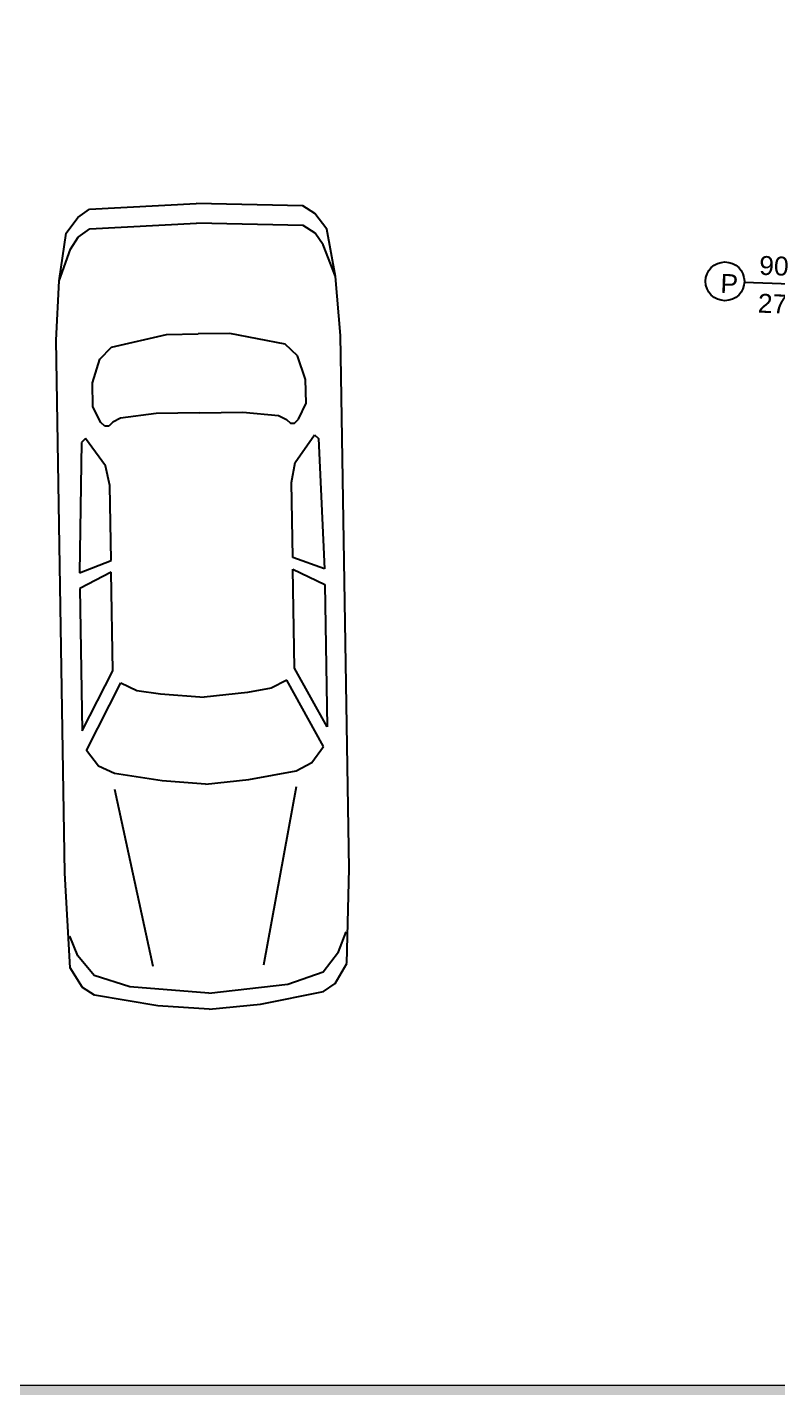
# Model space of a CAD drawing. Header units: centimetres. Extents: x 63871 to 181827, y -95930 to 42199.
# Drawn here: x 153272 to 153668, y 28532 to 29251 of the extents above; entities that cross this region are included whole.
import ezdxf

# ---------------------------------------------------------------- set-up
doc = ezdxf.new("R2010")
doc.units = ezdxf.units.CM
for name, color, linetype, lineweight in [('ARA SINIRLAR', 225, 'Continuous', 15), ('ARM_Pen_No__252', 8, 'Continuous', 18), ('OLUK', 222, 'Continuous', 15)]:
    doc.layers.add(name, color=color, linetype=linetype, lineweight=lineweight)
doc.layers.add('Bitirme - Duvar', color=7, linetype='Continuous')
doc.layers.add('furn', color=7, linetype='Continuous')
doc.styles.add('OLUŞTURULMUŞ_STİL_1', font='Arial.ttf')

# ---------------------------------------------------------------- blocks, each defined once
blk = doc.blocks.new('02PCAR03')
at = {"color": 0, "linetype": 'ByBlock'}
for p, q in [((-185, 35), (-197, 33)), ((-185, 35), (-193, 32)), ((-170, 36), (-185, 35)), ((-35, 36), (-170, 36)), ((-11, 35), (-35, 36)), ((-14, 33), (-19, 35)), ((-6, 32), (-11, 35)), ((-197, 33), (-201, 30)), ((-193, 32), (-196, 30)), ((-9, 29), (-14, 33)), ((-4, 29), (-6, 32)), ((-201, 30), (-203, 27)), ((-196, 30), (-198, 27)), ((-145, 29), (-144, 30)), ((-138, 24), (-145, 29)), ((-144, 30), (-111, 31)), ((-111, 31), (-114, 23)), ((-111, 23), (-107, 31)), ((-107, 31), (-71, 31)), ((-71, 31), (-86, 23)), ((-66, 30), (-83, 21)), ((-62, 27), (-66, 30)), ((-6, 20), (-9, 29)), ((-1, 13), (-4, 29)), ((-203, 27), (-204, 0)), ((-198, 27), (-199, 0)), ((-165, 25), (-168, 22)), ((-159, 27), (-165, 25)), ((-153, 27), (-159, 27)), ((-149, 25), (-153, 27)), ((-148, 24), (-149, 25)), ((-60, 23), (-62, 27)), ((-168, 22), (-171, 8)), ((-150, 20), (-149, 22)), ((-149, 22), (-148, 23)), ((-148, 23), (-148, 24)), ((-133, 23), (-138, 24)), ((-114, 23), (-133, 23)), ((-86, 23), (-111, 23)), ((-83, 21), (-81, 17)), ((-58, 11), (-60, 23)), ((-11, 14), (-56, 23)), ((-151, 11), (-150, 20)), ((-4, 0), (-6, 20)), ((-81, 17), (-80, 11)), ((-151, 0), (-151, 11)), ((-80, 11), (-79, 0)), ((-57, 0), (-58, 11)), ((0, 0), (-1, 13)), ((-171, 8), (-171, 0)), ((-203, -27), (-204, 0)), ((-198, -27), (-199, 0)), ((-171, -8), (-171, 0)), ((-151, 0), (-151, -11)), ((-80, -11), (-79, 0)), ((-57, 0), (-58, -11)), ((-4, 0), (-6, -20)), ((0, 0), (-1, -13)), ((-168, -22), (-171, -8)), ((-151, -11), (-150, -20)), ((-81, -17), (-80, -11)), ((-58, -11), (-60, -23)), ((-1, -13), (-4, -29)), ((-83, -21), (-81, -17)), ((-11, -14), (-56, -23)), ((-150, -20), (-149, -22)), ((-6, -20), (-9, -29)), ((-165, -25), (-168, -22)), ((-149, -22), (-148, -23)), ((-148, -24), (-149, -25)), ((-148, -23), (-148, -24)), ((-138, -24), (-145, -29)), ((-133, -23), (-138, -24)), ((-114, -23), (-133, -23)), ((-111, -31), (-114, -23)), ((-86, -23), (-111, -23)), ((-111, -23), (-107, -31)), ((-71, -31), (-86, -23)), ((-66, -30), (-83, -21)), ((-60, -23), (-62, -27)), ((-201, -30), (-203, -27)), ((-196, -30), (-198, -27)), ((-159, -27), (-165, -25)), ((-153, -27), (-159, -27)), ((-149, -25), (-153, -27)), ((-62, -27), (-66, -30)), ((-197, -33), (-201, -30)), ((-193, -32), (-196, -30)), ((-145, -29), (-144, -30)), ((-144, -30), (-111, -31)), ((-107, -31), (-71, -31)), ((-9, -29), (-14, -33)), ((-4, -29), (-6, -32)), ((-185, -35), (-197, -33)), ((-185, -35), (-193, -32)), ((-14, -33), (-19, -35)), ((-6, -32), (-11, -35)), ((-170, -36), (-185, -35)), ((-35, -36), (-170, -36)), ((-11, -35), (-35, -36))]:
    blk.add_line(p, q, dxfattribs=at)
blk = doc.blocks.new('HRD')
at = {"layer": 'Bitirme - Duvar', "color": 161, "linetype": 'Continuous', "lineweight": 25}
blk.add_line((153786.93, 35737.48), (153834.43, 35737.48), dxfattribs=at)
blk.add_circle((153776.71, 35737.48), 10.23, dxfattribs=at)
at = {"layer": 'Bitirme - Duvar', "linetype": 'Continuous', "char_height": 10, "attachment_point": 7, "style": 'OLUŞTURULMUŞ_STİL_1'}
for s, insert in [('\\A1;90', (153794.5, 35741.48)), ('\\A1;P', (153774.38, 35731.36)), ('\\A1;270', (153794.5, 35721.48))]:
    blk.add_mtext(s, dxfattribs=dict(at, insert=insert))
blk = doc.blocks.new('yerleşim planı')
at = {"layer": 'ARM_Pen_No__252'}
h = blk.add_hatch(dxfattribs=at)
h.set_pattern_fill('AR-HBONE', color=256, scale=0.51)
h.set_pattern_definition([(45, (-177987.134, -15156.517), (0, 73.27889), [155.448, -51.816]), (135, (-177950.495, -15119.877), (7e-15, 73.27889), [155.448, -51.816])])
h.paths.add_polyline_path([(-2142.28, 12350.54), (-6158.02, 12350.54), (-5113.15, 15429.31), (-2007.04, 15429.31)], flags=16)
h.paths.add_polyline_path([(-2155.45, 12050.81), (-2289.18, 9006.52), (-7230.37, 9110.99), (-6232.66, 12050.81)], flags=16)
h.paths.add_polyline_path([(-1993.99, 15726.33), (-2007.04, 15429.31), (-5113.15, 15429.31), (-2392.44, 23446.06), (-2901.07, 23669.61), (-7833.02, 9123.73), (-10553.48, 9181.25), (-10718.93, 8734.63), (588.09, 8496.02), (607.89, 8945.26), (-1738.17, 8994.87), (-1127.77, 22890.2), (-1668.84, 23128.02), (-1970.99, 15726.33)])
at = {"layer": 'ARA SINIRLAR'}
blk.add_line((-2142.28, 12350.54), (-6158.02, 12350.54), dxfattribs=at)
at = {"rotation": 357.8731892381679}
blk.add_blockref('HRD', (-157785.54, -17072.25, 0), dxfattribs=at)
at = {"layer": 'furn', "linetype": 'Continuous', "xscale": 2.086125961570064, "yscale": 2.086125961570064, "zscale": 2.086125961570064, "rotation": 270.9296038315418}
blk.add_blockref('02PCAR03', (-3060.88, 12549.31), dxfattribs=at)

msp = doc.modelspace()

# ---------------------------------------------------------------- block references
at = {"layer": 'OLUK'}
msp.add_blockref('yerleşim planı', (156428.79, 16182.58), dxfattribs=at)

doc.saveas('drawing.dxf')
